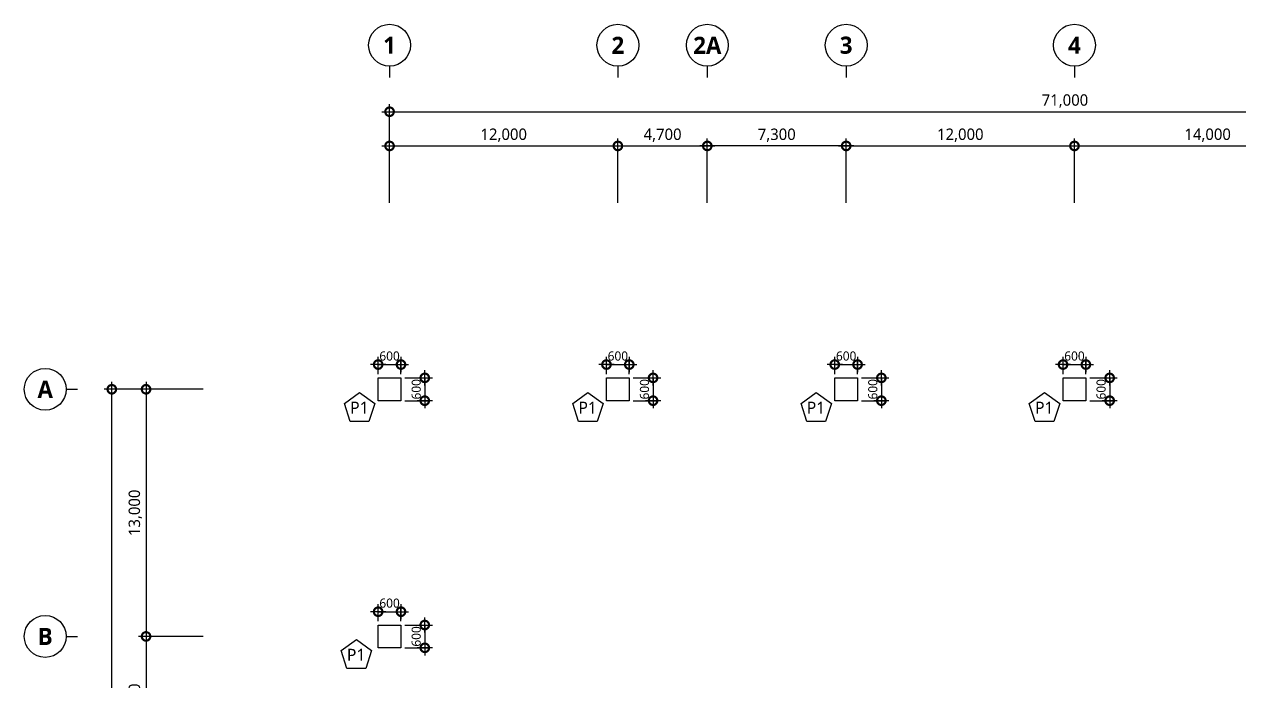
# Model space of a CAD drawing. Header units: millimetres. Extents: x 9929 to 330537, y 4940 to 105100.
# Drawn here: x 22300 to 86133, y 70569 to 105100 of the extents above; entities that cross this region are included whole.
import ezdxf
from ezdxf.enums import TextEntityAlignment as Align

# ---------------------------------------------------------------- set-up
doc = ezdxf.new("R2010")
doc.units = ezdxf.units.MM
doc.header["$LTSCALE"] = 150
doc.layers.get('DEFPOINTS').update_dxf_attribs({"color": 137})
for name, color, linetype in [('DIM', 7, 'Continuous'), ('DIM1', 7, 'Continuous'), ('S-COL', 2, 'Continuous'), ('SYM-BUB', 3, 'Continuous'), ('Z-COLUMN', 3, 'Continuous')]:
    doc.layers.add(name, color=color, linetype=linetype)
doc.styles.add('맑은고딕', font='malgun.ttf')
doc.styles.add('맑은고딕B', font='malgunbd.ttf')
doc.styles.add('스타일1', font='malgun.ttf')
doc.styles.add('스타일2', font='malgunbd.ttf')
doc.dimstyles.new('CJA', dxfattribs={"dimscale": 200, "dimtxt": 3, "dimasz": 1, "dimexe": 2, "dimexo": 3, "dimgap": 1, "dimtad": 1, "dimdec": 0, "dimzin": 1, "dimdsep": 46, "dimlunit": 6, "dimtxsty": '스타일1', "dimblk": 'GAUN-DOT', "dimcen": -2, "dimdle": 2, "dimclrd": 256, "dimclre": 256, "dimclrt": 3, "dimadec": 0, "dimazin": 0, "dimtfac": 1, "dimtdec": 0, "dimtix": 1, "dimtmove": 2, "dimatfit": 3, "dimldrblk": 'DOTSMALL', "dimfxl": 1, "dimtolj": 1, "dimtzin": 1, "dimarcsym": 0})
doc.dimstyles.new('GAUN0.5', dxfattribs={"dimscale": 200, "dimtxt": 2.4, "dimasz": 1, "dimexe": 1, "dimexo": 1, "dimgap": 1, "dimtad": 1, "dimdec": 0, "dimlfac": 0.5, "dimzin": 1, "dimdsep": 46, "dimlunit": 6, "dimtxsty": '맑은고딕', "dimblk": 'GAUN-DOT', "dimcen": -2, "dimdle": 2, "dimclrd": 256, "dimclre": 256, "dimclrt": 4, "dimadec": 0, "dimazin": 0, "dimtfac": 1, "dimtdec": 0, "dimtix": 1, "dimtmove": 2, "dimatfit": 3, "dimldrblk": 'DOTSMALL', "dimfxl": 1, "dimtolj": 1, "dimtzin": 1, "dimarcsym": 0})

# ---------------------------------------------------------------- blocks, each defined once
blk = doc.blocks.new('GAUN-DOT')
at = {"linetype": 'ByBlock'}
for p, q in [((2, 0), (-2, 0)), ((0, -2), (0, 2))]:
    blk.add_line(p, q, dxfattribs=at)
at = {"const_width": 2.25}
blk.add_lwpolyline([(0, 0.28125, 1), (0, -0.28125, 1)], format="xyb", close=True, dxfattribs=at)
blk = doc.blocks.new('*D302')
at = {"layer": 'DEFPOINTS', "color": 0, "transparency": 16777216}
for p in [(42100, 87200), (40900, 86500), (42100, 86500)]:
    blk.add_point(p, dxfattribs=at)
at = {"layer": 'DIM1', "lineweight": -2, "transparency": 16777216}
for p, q in [((40700, 87200), (40500, 87200)), ((40900, 86700), (40900, 87400)), ((40900, 87200), (42100, 87200)), ((42100, 86700), (42100, 87400)), ((42300, 87200), (42500, 87200))]:
    blk.add_line(p, q, dxfattribs=at)
at = {"layer": 'DIM1', "lineweight": -2, "transparency": 16777216, "xscale": 200, "yscale": 200, "zscale": 200}
blk.add_blockref('GAUN-DOT', (40900, 87200), dxfattribs=at)
at = {"layer": 'DIM1', "lineweight": -2, "transparency": 16777216, "xscale": 200, "yscale": 200, "zscale": 200, "rotation": 180}
blk.add_blockref('GAUN-DOT', (42100, 87200), dxfattribs=at)
at = {"layer": 'DIM1', "color": 4, "transparency": 16777216, "insert": (41500, 87648), "char_height": 480, "attachment_point": 5, "style": '맑은고딕'}
blk.add_mtext('\\A1;600', dxfattribs=at)
blk = doc.blocks.new('_DotSmall')
at = {"color": 0, "linetype": 'ByBlock', "const_width": 0.5}
blk.add_lwpolyline([(-0.0625, 0, 1), (0.0625, 0, 1)], format="xyb", close=True, dxfattribs=at)
blk = doc.blocks.new('*D303')
at = {"layer": 'DEFPOINTS', "color": 0, "transparency": 16777216}
for p in [(42100, 86500), (42100, 85300), (43350, 85300)]:
    blk.add_point(p, dxfattribs=at)
at = {"layer": 'DIM1', "lineweight": -2, "transparency": 16777216}
for p, q in [((43350, 86700), (43350, 86900)), ((42300, 86500), (43550, 86500)), ((43350, 86500), (43350, 85300)), ((42300, 85300), (43550, 85300)), ((43350, 85100), (43350, 84900))]:
    blk.add_line(p, q, dxfattribs=at)
at = {"layer": 'DIM1', "lineweight": -2, "transparency": 16777216, "xscale": 200, "yscale": 200, "zscale": 200}
for p, rotation in [((43350, 86500), 270), ((43350, 85300), 90)]:
    blk.add_blockref('GAUN-DOT', p, dxfattribs=dict(at, rotation=rotation))
at = {"layer": 'DIM1', "color": 4, "transparency": 16777216, "insert": (42902, 85900), "char_height": 480, "attachment_point": 5, "rotation": 90, "style": '맑은고딕'}
blk.add_mtext('\\A1;600', dxfattribs=at)
blk = doc.blocks.new('PD-H')
at = {"layer": 'S-COL'}
for points in [[(-600, 600), (600, 600), (600, -600), (-600, -600)], [(11400, 600), (12600, 600), (12600, -600), (11400, -600)], [(23400, 600), (24600, 600), (24600, -600), (23400, -600)], [(35400, 600), (36600, 600), (36600, -600), (35400, -600)], [(-600, -12400), (600, -12400), (600, -13600), (-600, -13600)]]:
    blk.add_lwpolyline(points, close=True, dxfattribs=at)
blk = doc.blocks.new('*D304')
at = {"layer": 'DEFPOINTS', "color": 0, "transparency": 16777216}
for p in [(54100, 87200), (52900, 86500), (54100, 86500)]:
    blk.add_point(p, dxfattribs=at)
at = {"layer": 'DIM1', "lineweight": -2, "transparency": 16777216}
for p, q in [((52700, 87200), (52500, 87200)), ((52900, 86700), (52900, 87400)), ((52900, 87200), (54100, 87200)), ((54100, 86700), (54100, 87400)), ((54300, 87200), (54500, 87200))]:
    blk.add_line(p, q, dxfattribs=at)
at = {"layer": 'DIM1', "lineweight": -2, "transparency": 16777216, "xscale": 200, "yscale": 200, "zscale": 200}
blk.add_blockref('GAUN-DOT', (52900, 87200), dxfattribs=at)
at = {"layer": 'DIM1', "lineweight": -2, "transparency": 16777216, "xscale": 200, "yscale": 200, "zscale": 200, "rotation": 180}
blk.add_blockref('GAUN-DOT', (54100, 87200), dxfattribs=at)
at = {"layer": 'DIM1', "color": 4, "transparency": 16777216, "insert": (53500, 87648), "char_height": 480, "attachment_point": 5, "style": '맑은고딕'}
blk.add_mtext('\\A1;600', dxfattribs=at)
blk = doc.blocks.new('*D305')
at = {"layer": 'DEFPOINTS', "color": 0, "transparency": 16777216}
for p in [(54100, 86500), (54100, 85300), (55350, 85300)]:
    blk.add_point(p, dxfattribs=at)
at = {"layer": 'DIM1', "lineweight": -2, "transparency": 16777216}
for p, q in [((55350, 86700), (55350, 86900)), ((54300, 86500), (55550, 86500)), ((55350, 86500), (55350, 85300)), ((54300, 85300), (55550, 85300)), ((55350, 85100), (55350, 84900))]:
    blk.add_line(p, q, dxfattribs=at)
at = {"layer": 'DIM1', "lineweight": -2, "transparency": 16777216, "xscale": 200, "yscale": 200, "zscale": 200}
for p, rotation in [((55350, 86500), 270), ((55350, 85300), 90)]:
    blk.add_blockref('GAUN-DOT', p, dxfattribs=dict(at, rotation=rotation))
at = {"layer": 'DIM1', "color": 4, "transparency": 16777216, "insert": (54902, 85900), "char_height": 480, "attachment_point": 5, "rotation": 90, "style": '맑은고딕'}
blk.add_mtext('\\A1;600', dxfattribs=at)
blk = doc.blocks.new('*D306')
at = {"layer": 'DEFPOINTS', "color": 0, "transparency": 16777216}
for p in [(66100, 87200), (64900, 86500), (66100, 86500)]:
    blk.add_point(p, dxfattribs=at)
at = {"layer": 'DIM1', "lineweight": -2, "transparency": 16777216}
for p, q in [((64700, 87200), (64500, 87200)), ((64900, 86700), (64900, 87400)), ((64900, 87200), (66100, 87200)), ((66100, 86700), (66100, 87400)), ((66300, 87200), (66500, 87200))]:
    blk.add_line(p, q, dxfattribs=at)
at = {"layer": 'DIM1', "lineweight": -2, "transparency": 16777216, "xscale": 200, "yscale": 200, "zscale": 200}
blk.add_blockref('GAUN-DOT', (64900, 87200), dxfattribs=at)
at = {"layer": 'DIM1', "lineweight": -2, "transparency": 16777216, "xscale": 200, "yscale": 200, "zscale": 200, "rotation": 180}
blk.add_blockref('GAUN-DOT', (66100, 87200), dxfattribs=at)
at = {"layer": 'DIM1', "color": 4, "transparency": 16777216, "insert": (65500, 87648), "char_height": 480, "attachment_point": 5, "style": '맑은고딕'}
blk.add_mtext('\\A1;600', dxfattribs=at)
blk = doc.blocks.new('*D307')
at = {"layer": 'DEFPOINTS', "color": 0, "transparency": 16777216}
for p in [(66100, 86500), (66100, 85300), (67350, 85300)]:
    blk.add_point(p, dxfattribs=at)
at = {"layer": 'DIM1', "lineweight": -2, "transparency": 16777216}
for p, q in [((67350, 86700), (67350, 86900)), ((66300, 86500), (67550, 86500)), ((67350, 86500), (67350, 85300)), ((66300, 85300), (67550, 85300)), ((67350, 85100), (67350, 84900))]:
    blk.add_line(p, q, dxfattribs=at)
at = {"layer": 'DIM1', "lineweight": -2, "transparency": 16777216, "xscale": 200, "yscale": 200, "zscale": 200}
for p, rotation in [((67350, 86500), 270), ((67350, 85300), 90)]:
    blk.add_blockref('GAUN-DOT', p, dxfattribs=dict(at, rotation=rotation))
at = {"layer": 'DIM1', "color": 4, "transparency": 16777216, "insert": (66902, 85900), "char_height": 480, "attachment_point": 5, "rotation": 90, "style": '맑은고딕'}
blk.add_mtext('\\A1;600', dxfattribs=at)
blk = doc.blocks.new('*D308')
at = {"layer": 'DEFPOINTS', "color": 0, "transparency": 16777216}
for p in [(78100, 87200), (76900, 86500), (78100, 86500)]:
    blk.add_point(p, dxfattribs=at)
at = {"layer": 'DIM1', "lineweight": -2, "transparency": 16777216}
for p, q in [((76700, 87200), (76500, 87200)), ((76900, 86700), (76900, 87400)), ((76900, 87200), (78100, 87200)), ((78100, 86700), (78100, 87400)), ((78300, 87200), (78500, 87200))]:
    blk.add_line(p, q, dxfattribs=at)
at = {"layer": 'DIM1', "lineweight": -2, "transparency": 16777216, "xscale": 200, "yscale": 200, "zscale": 200}
blk.add_blockref('GAUN-DOT', (76900, 87200), dxfattribs=at)
at = {"layer": 'DIM1', "lineweight": -2, "transparency": 16777216, "xscale": 200, "yscale": 200, "zscale": 200, "rotation": 180}
blk.add_blockref('GAUN-DOT', (78100, 87200), dxfattribs=at)
at = {"layer": 'DIM1', "color": 4, "transparency": 16777216, "insert": (77500, 87648), "char_height": 480, "attachment_point": 5, "style": '맑은고딕'}
blk.add_mtext('\\A1;600', dxfattribs=at)
blk = doc.blocks.new('*D309')
at = {"layer": 'DEFPOINTS', "color": 0, "transparency": 16777216}
for p in [(78100, 86500), (78100, 85300), (79350, 85300)]:
    blk.add_point(p, dxfattribs=at)
at = {"layer": 'DIM1', "lineweight": -2, "transparency": 16777216}
for p, q in [((79350, 86700), (79350, 86900)), ((78300, 86500), (79550, 86500)), ((79350, 86500), (79350, 85300)), ((78300, 85300), (79550, 85300)), ((79350, 85100), (79350, 84900))]:
    blk.add_line(p, q, dxfattribs=at)
at = {"layer": 'DIM1', "lineweight": -2, "transparency": 16777216, "xscale": 200, "yscale": 200, "zscale": 200}
for p, rotation in [((79350, 86500), 270), ((79350, 85300), 90)]:
    blk.add_blockref('GAUN-DOT', p, dxfattribs=dict(at, rotation=rotation))
at = {"layer": 'DIM1', "color": 4, "transparency": 16777216, "insert": (78902, 85900), "char_height": 480, "attachment_point": 5, "rotation": 90, "style": '맑은고딕'}
blk.add_mtext('\\A1;600', dxfattribs=at)
blk = doc.blocks.new('*D358')
at = {"layer": 'DEFPOINTS', "color": 0, "transparency": 16777216}
for p in [(42100, 74200), (40900, 73500), (42100, 73500)]:
    blk.add_point(p, dxfattribs=at)
at = {"layer": 'DIM1', "lineweight": -2, "transparency": 16777216}
for p, q in [((40700, 74200), (40500, 74200)), ((40900, 73700), (40900, 74400)), ((40900, 74200), (42100, 74200)), ((42100, 73700), (42100, 74400)), ((42300, 74200), (42500, 74200))]:
    blk.add_line(p, q, dxfattribs=at)
at = {"layer": 'DIM1', "lineweight": -2, "transparency": 16777216, "xscale": 200, "yscale": 200, "zscale": 200}
blk.add_blockref('GAUN-DOT', (40900, 74200), dxfattribs=at)
at = {"layer": 'DIM1', "lineweight": -2, "transparency": 16777216, "xscale": 200, "yscale": 200, "zscale": 200, "rotation": 180}
blk.add_blockref('GAUN-DOT', (42100, 74200), dxfattribs=at)
at = {"layer": 'DIM1', "color": 4, "transparency": 16777216, "insert": (41500, 74648), "char_height": 480, "attachment_point": 5, "style": '맑은고딕'}
blk.add_mtext('\\A1;600', dxfattribs=at)
blk = doc.blocks.new('*D359')
at = {"layer": 'DEFPOINTS', "color": 0, "transparency": 16777216}
for p in [(42100, 73500), (42100, 72300), (43350, 72300)]:
    blk.add_point(p, dxfattribs=at)
at = {"layer": 'DIM1', "lineweight": -2, "transparency": 16777216}
for p, q in [((42300, 73500), (43550, 73500)), ((43350, 73700), (43350, 73900)), ((43350, 73500), (43350, 72300)), ((42300, 72300), (43550, 72300)), ((43350, 72100), (43350, 71900))]:
    blk.add_line(p, q, dxfattribs=at)
at = {"layer": 'DIM1', "lineweight": -2, "transparency": 16777216, "xscale": 200, "yscale": 200, "zscale": 200}
for p, rotation in [((43350, 73500), 270), ((43350, 72300), 90)]:
    blk.add_blockref('GAUN-DOT', p, dxfattribs=dict(at, rotation=rotation))
at = {"layer": 'DIM1', "color": 4, "transparency": 16777216, "insert": (42902, 72900), "char_height": 480, "attachment_point": 5, "rotation": 90, "style": '맑은고딕'}
blk.add_mtext('\\A1;600', dxfattribs=at)
blk = doc.blocks.new('*D369')
at = {"layer": 'DEFPOINTS', "color": 0, "transparency": 16777216}
for p in [(26900, 85900), (32300, 85900), (32300, 42900)]:
    blk.add_point(p, dxfattribs=at)
at = {"layer": 'DIM', "color": 7, "lineweight": -2, "transparency": 16777216}
for p, q in [((26900, 42500), (26900, 86300)), ((31700, 85900), (26500, 85900)), ((31700, 42900), (26500, 42900))]:
    blk.add_line(p, q, dxfattribs=at)
at = {"layer": 'DIM', "color": 7, "lineweight": -2, "transparency": 16777216, "xscale": 900, "yscale": 900, "zscale": 900}
for p, rotation in [((26900, 85900), 90), ((26900, 42900), 270)]:
    blk.add_blockref('_DotSmall', p, dxfattribs=dict(at, rotation=rotation))
at = {"layer": 'DIM', "color": 3, "transparency": 16777216, "insert": (26340, 64400), "char_height": 600, "attachment_point": 5, "rotation": 90, "style": '스타일1'}
blk.add_mtext('\\A1;43,000', dxfattribs=at)
blk = doc.blocks.new('*D370')
at = {"layer": 'DEFPOINTS', "color": 0, "transparency": 16777216}
for p in [(32300, 85900), (28700, 72900), (32300, 72900)]:
    blk.add_point(p, dxfattribs=at)
at = {"layer": 'DIM', "color": 7, "lineweight": -2, "transparency": 16777216}
for p, q in [((28700, 86300), (28700, 72500)), ((31700, 85900), (28300, 85900)), ((31700, 72900), (28300, 72900))]:
    blk.add_line(p, q, dxfattribs=at)
at = {"layer": 'DIM', "color": 7, "lineweight": -2, "transparency": 16777216, "xscale": 900, "yscale": 900, "zscale": 900}
for p, rotation in [((28700, 85900), 90), ((28700, 72900), 270)]:
    blk.add_blockref('_DotSmall', p, dxfattribs=dict(at, rotation=rotation))
at = {"layer": 'DIM', "color": 3, "transparency": 16777216, "insert": (28138, 79400), "char_height": 600, "attachment_point": 5, "rotation": 90, "style": '스타일1'}
blk.add_mtext('\\A1;13,000', dxfattribs=at)
blk = doc.blocks.new('*D372')
at = {"layer": 'DEFPOINTS', "color": 0, "transparency": 16777216}
for p in [(112500, 100500), (41500, 95100), (112500, 95100)]:
    blk.add_point(p, dxfattribs=at)
at = {"layer": 'DIM', "color": 7, "lineweight": -2, "transparency": 16777216}
for p, q in [((41500, 95700), (41500, 100900)), ((112500, 95700), (112500, 100900)), ((41100, 100500), (112900, 100500))]:
    blk.add_line(p, q, dxfattribs=at)
at = {"layer": 'DIM', "color": 7, "lineweight": -2, "transparency": 16777216, "xscale": 900, "yscale": 900, "zscale": 900, "rotation": 180}
blk.add_blockref('_DotSmall', (41500, 100500), dxfattribs=at)
at = {"layer": 'DIM', "color": 7, "lineweight": -2, "transparency": 16777216, "xscale": 900, "yscale": 900, "zscale": 900}
blk.add_blockref('_DotSmall', (112500, 100500), dxfattribs=at)
at = {"layer": 'DIM', "color": 3, "transparency": 16777216, "insert": (77000, 101062), "char_height": 600, "attachment_point": 5, "style": '스타일1'}
blk.add_mtext('\\A1;71,000', dxfattribs=at)
blk = doc.blocks.new('*D374')
at = {"layer": 'DEFPOINTS', "color": 0, "transparency": 16777216}
for p in [(91500, 98700), (77500, 95100), (91500, 95100)]:
    blk.add_point(p, dxfattribs=at)
at = {"layer": 'DIM', "color": 7, "lineweight": -2, "transparency": 16777216}
for p, q in [((77500, 95700), (77500, 99100)), ((91500, 95700), (91500, 99100)), ((77100, 98700), (91900, 98700))]:
    blk.add_line(p, q, dxfattribs=at)
at = {"layer": 'DIM', "color": 7, "lineweight": -2, "transparency": 16777216, "xscale": 900, "yscale": 900, "zscale": 900, "rotation": 180}
blk.add_blockref('_DotSmall', (77500, 98700), dxfattribs=at)
at = {"layer": 'DIM', "color": 7, "lineweight": -2, "transparency": 16777216, "xscale": 900, "yscale": 900, "zscale": 900}
blk.add_blockref('_DotSmall', (91500, 98700), dxfattribs=at)
at = {"layer": 'DIM', "color": 3, "transparency": 16777216, "insert": (84500, 99262), "char_height": 600, "attachment_point": 5, "style": '스타일1'}
blk.add_mtext('\\A1;14,000', dxfattribs=at)
blk = doc.blocks.new('*D375')
at = {"layer": 'DEFPOINTS', "color": 0, "transparency": 16777216}
for p in [(77500, 98700), (65500, 95100), (77500, 95100)]:
    blk.add_point(p, dxfattribs=at)
at = {"layer": 'DIM', "color": 7, "lineweight": -2, "transparency": 16777216}
for p, q in [((65500, 95700), (65500, 99100)), ((77500, 95700), (77500, 99100)), ((65100, 98700), (77900, 98700))]:
    blk.add_line(p, q, dxfattribs=at)
at = {"layer": 'DIM', "color": 7, "lineweight": -2, "transparency": 16777216, "xscale": 900, "yscale": 900, "zscale": 900, "rotation": 180}
blk.add_blockref('_DotSmall', (65500, 98700), dxfattribs=at)
at = {"layer": 'DIM', "color": 7, "lineweight": -2, "transparency": 16777216, "xscale": 900, "yscale": 900, "zscale": 900}
blk.add_blockref('_DotSmall', (77500, 98700), dxfattribs=at)
at = {"layer": 'DIM', "color": 3, "transparency": 16777216, "insert": (71500, 99262), "char_height": 600, "attachment_point": 5, "style": '스타일1'}
blk.add_mtext('\\A1;12,000', dxfattribs=at)
blk = doc.blocks.new('*D376')
at = {"layer": 'DEFPOINTS', "color": 0, "transparency": 16777216}
for p in [(53500, 98700), (41500, 95100), (53500, 95100)]:
    blk.add_point(p, dxfattribs=at)
at = {"layer": 'DIM', "color": 7, "lineweight": -2, "transparency": 16777216}
for p, q in [((41500, 95700), (41500, 99100)), ((53500, 95700), (53500, 99100)), ((41100, 98700), (53900, 98700))]:
    blk.add_line(p, q, dxfattribs=at)
at = {"layer": 'DIM', "color": 7, "lineweight": -2, "transparency": 16777216, "xscale": 900, "yscale": 900, "zscale": 900, "rotation": 180}
blk.add_blockref('_DotSmall', (41500, 98700), dxfattribs=at)
at = {"layer": 'DIM', "color": 7, "lineweight": -2, "transparency": 16777216, "xscale": 900, "yscale": 900, "zscale": 900}
blk.add_blockref('_DotSmall', (53500, 98700), dxfattribs=at)
at = {"layer": 'DIM', "color": 3, "transparency": 16777216, "insert": (47500, 99262), "char_height": 600, "attachment_point": 5, "style": '스타일1'}
blk.add_mtext('\\A1;12,000', dxfattribs=at)
blk = doc.blocks.new('NEW_BUB')
at = {"layer": 'SYM-BUB', "color": 6}
blk.add_line((0, 3), (0, 0), dxfattribs=at)
blk.add_circle((0, 8.5), 5.5, dxfattribs=at)
at = {"layer": 'SYM-BUB', "color": 3, "style": '스타일2'}
blk.add_attdef('X', text='', height=4.5, dxfattribs=at).set_placement((0, 8.5), align=Align.MIDDLE)
blk = doc.blocks.new('*D263')
at = {"layer": 'DEFPOINTS', "color": 0, "transparency": 16777216}
for p in [(91500, 98700), (77500, 95100), (91500, 95100)]:
    blk.add_point(p, dxfattribs=at)
at = {"layer": 'DIM', "color": 7, "lineweight": -2, "transparency": 16777216}
for p, q in [((77500, 95700), (77500, 99100)), ((91500, 95700), (91500, 99100)), ((77100, 98700), (91900, 98700))]:
    blk.add_line(p, q, dxfattribs=at)
at = {"layer": 'DIM', "color": 7, "lineweight": -2, "transparency": 16777216, "xscale": 900, "yscale": 900, "zscale": 900, "rotation": 180}
blk.add_blockref('_DotSmall', (77500, 98700), dxfattribs=at)
at = {"layer": 'DIM', "color": 7, "lineweight": -2, "transparency": 16777216, "xscale": 900, "yscale": 900, "zscale": 900}
blk.add_blockref('_DotSmall', (91500, 98700), dxfattribs=at)
at = {"layer": 'DIM', "color": 3, "transparency": 16777216, "insert": (84500, 99262), "char_height": 600, "attachment_point": 5, "style": '스타일1'}
blk.add_mtext('\\A1;14,000', dxfattribs=at)
blk = doc.blocks.new('*D264')
at = {"layer": 'DEFPOINTS', "color": 0, "transparency": 16777216}
for p in [(77500, 98700), (65500, 95100), (77500, 95100)]:
    blk.add_point(p, dxfattribs=at)
at = {"layer": 'DIM', "color": 7, "lineweight": -2, "transparency": 16777216}
for p, q in [((65500, 95700), (65500, 99100)), ((77500, 95700), (77500, 99100)), ((65100, 98700), (77900, 98700))]:
    blk.add_line(p, q, dxfattribs=at)
at = {"layer": 'DIM', "color": 7, "lineweight": -2, "transparency": 16777216, "xscale": 900, "yscale": 900, "zscale": 900, "rotation": 180}
blk.add_blockref('_DotSmall', (65500, 98700), dxfattribs=at)
at = {"layer": 'DIM', "color": 7, "lineweight": -2, "transparency": 16777216, "xscale": 900, "yscale": 900, "zscale": 900}
blk.add_blockref('_DotSmall', (77500, 98700), dxfattribs=at)
at = {"layer": 'DIM', "color": 3, "transparency": 16777216, "insert": (71500, 99262), "char_height": 600, "attachment_point": 5, "style": '스타일1'}
blk.add_mtext('\\A1;12,000', dxfattribs=at)
blk = doc.blocks.new('*D265')
at = {"layer": 'DEFPOINTS', "color": 0, "transparency": 16777216}
for p in [(58200, 98700), (53500, 95100), (58200, 95100)]:
    blk.add_point(p, dxfattribs=at)
at = {"layer": 'DIM', "color": 7, "lineweight": -2, "transparency": 16777216}
for p, q in [((53500, 95700), (53500, 99100)), ((58200, 95700), (58200, 99100)), ((53100, 98700), (58600, 98700))]:
    blk.add_line(p, q, dxfattribs=at)
at = {"layer": 'DIM', "color": 7, "lineweight": -2, "transparency": 16777216, "xscale": 900, "yscale": 900, "zscale": 900, "rotation": 180}
blk.add_blockref('_DotSmall', (53500, 98700), dxfattribs=at)
at = {"layer": 'DIM', "color": 7, "lineweight": -2, "transparency": 16777216, "xscale": 900, "yscale": 900, "zscale": 900}
blk.add_blockref('_DotSmall', (58200, 98700), dxfattribs=at)
at = {"layer": 'DIM', "color": 3, "transparency": 16777216, "insert": (55850, 99260), "char_height": 600, "attachment_point": 5, "style": '스타일1'}
blk.add_mtext('\\A1;4,700', dxfattribs=at)
blk = doc.blocks.new('*D267')
at = {"layer": 'DEFPOINTS', "color": 0, "transparency": 16777216}
for p in [(32300, 72900), (28700, 65950), (32300, 65950)]:
    blk.add_point(p, dxfattribs=at)
at = {"layer": 'DIM', "color": 7, "lineweight": -2, "transparency": 16777216}
for p, q in [((31700, 72900), (28300, 72900)), ((28700, 73300), (28700, 65550)), ((31700, 65950), (28300, 65950))]:
    blk.add_line(p, q, dxfattribs=at)
at = {"layer": 'DIM', "color": 7, "lineweight": -2, "transparency": 16777216, "xscale": 900, "yscale": 900, "zscale": 900}
for p, rotation in [((28700, 72900), 90), ((28700, 65950), 270)]:
    blk.add_blockref('_DotSmall', p, dxfattribs=dict(at, rotation=rotation))
at = {"layer": 'DIM', "color": 3, "transparency": 16777216, "insert": (28140, 69425), "char_height": 600, "attachment_point": 5, "rotation": 90, "style": '스타일1'}
blk.add_mtext('\\A1;6,950', dxfattribs=at)
blk = doc.blocks.new('*D268')
at = {"layer": 'DEFPOINTS', "color": 0, "transparency": 16777216}
for p in [(58200, 98700), (58200, 95100), (65500, 95100)]:
    blk.add_point(p, dxfattribs=at)
at = {"layer": 'DIM', "color": 7, "lineweight": -2, "transparency": 16777216}
for p, q in [((58200, 95700), (58200, 99100)), ((65500, 95700), (65500, 99100)), ((65900, 98700), (57800, 98700))]:
    blk.add_line(p, q, dxfattribs=at)
at = {"layer": 'DIM', "color": 7, "lineweight": -2, "transparency": 16777216, "xscale": 900, "yscale": 900, "zscale": 900, "rotation": 180}
blk.add_blockref('_DotSmall', (58200, 98700), dxfattribs=at)
at = {"layer": 'DIM', "color": 7, "lineweight": -2, "transparency": 16777216, "xscale": 900, "yscale": 900, "zscale": 900}
blk.add_blockref('_DotSmall', (65500, 98700), dxfattribs=at)
at = {"layer": 'DIM', "color": 3, "transparency": 16777216, "insert": (61850, 99260), "char_height": 600, "attachment_point": 5, "style": '스타일1'}
blk.add_mtext('\\A1;7,300', dxfattribs=at)

msp = doc.modelspace()

# ---------------------------------------------------------------- linework, layer by layer
at = {"layer": 'Z-COLUMN', "color": 6, "elevation": 1998360}
for points in [[(39924.7, 85731.1), (40723.2, 85151), (40418.2, 84212.3), (39431.2, 84212.3), (39126.2, 85151)], [(51924.7, 85731.1), (52723.2, 85151), (52418.2, 84212.3), (51431.2, 84212.3), (51126.2, 85151)], [(63924.7, 85731.1), (64723.2, 85151), (64418.2, 84212.3), (63431.2, 84212.3), (63126.2, 85151)], [(75924.7, 85731.1), (76723.2, 85151), (76418.2, 84212.3), (75431.2, 84212.3), (75126.2, 85151)], [(39754.7, 72731.1), (40553.2, 72151), (40248.2, 71212.3), (39261.2, 71212.3), (38956.2, 72151)]]:
    msp.add_lwpolyline(points, close=True, dxfattribs=at)

# ---------------------------------------------------------------- block references
at = {"layer": 'DIM1'}
msp.add_blockref('PD-H', (41500, 85900), dxfattribs=at)
at = {"layer": 'SYM-BUB'}
ref = msp.add_blockref('NEW_BUB', (41500, 102300), dxfattribs=dict(at, xscale=200.0000000000001, yscale=200.0000000000001, zscale=200.0000000000001))
ref.add_attrib('X', '1', dxfattribs={"color": 3, "height": 900, "style": '맑은고딕B'}).set_placement((41500, 104000), align=Align.MIDDLE)
ref = msp.add_blockref('NEW_BUB', (53500, 102300), dxfattribs=dict(at, xscale=200.0000000000001, yscale=200.0000000000001, zscale=200.0000000000001))
ref.add_attrib('X', '2', dxfattribs={"color": 3, "height": 900, "style": '맑은고딕B'}).set_placement((53500, 104000), align=Align.MIDDLE)
ref = msp.add_blockref('NEW_BUB', (58200, 102300), dxfattribs=dict(at, xscale=200.0000000000001, yscale=200.0000000000001, zscale=200.0000000000001))
ref.add_attrib('X', '2A', dxfattribs={"color": 3, "height": 900, "style": '맑은고딕B'}).set_placement((58200, 104000), align=Align.MIDDLE)
ref = msp.add_blockref('NEW_BUB', (65500, 102300), dxfattribs=dict(at, xscale=200.0000000000001, yscale=200.0000000000001, zscale=200.0000000000001))
ref.add_attrib('X', '3', dxfattribs={"color": 3, "height": 900, "style": '맑은고딕B'}).set_placement((65500, 104000), align=Align.MIDDLE)
ref = msp.add_blockref('NEW_BUB', (77500, 102300), dxfattribs=dict(at, xscale=200.0000000000001, yscale=200.0000000000001, zscale=200.0000000000001))
ref.add_attrib('X', '4', dxfattribs={"color": 3, "height": 900, "style": '맑은고딕B'}).set_placement((77500, 104000), align=Align.MIDDLE)
ref = msp.add_blockref('NEW_BUB', (25100, 85900), dxfattribs=dict(at, xscale=200.0000000000001, yscale=200.0000000000001, zscale=200.0000000000001, rotation=90))
ref.add_attrib('X', 'A', dxfattribs={"color": 3, "height": 900, "style": '맑은고딕B'}).set_placement((23400, 85900), align=Align.MIDDLE)
ref = msp.add_blockref('NEW_BUB', (25100, 72900), dxfattribs=dict(at, xscale=200.0000000000001, yscale=200.0000000000001, zscale=200.0000000000001, rotation=90))
ref.add_attrib('X', 'B', dxfattribs={"color": 3, "height": 900, "style": '맑은고딕B'}).set_placement((23400, 72900), align=Align.MIDDLE)

# ---------------------------------------------------------------- texts
at = {"layer": 'Z-COLUMN', "style": '스타일1'}
for p in [(39914, 84932.9, 0), (51914, 84932.9, 0), (63914, 84932.9, 0), (75914, 84932.9, 0), (39744, 71932.9, 0)]:
    msp.add_text('P1', height=630, dxfattribs=at).set_placement(p, align=Align.MIDDLE_CENTER)

# ---------------------------------------------------------------- dimensions: what is measured, and where the dimension line sits
at = {"layer": 'DIM'}
dim = msp.add_linear_dim(base=(112500, 100500), p1=(41500, 95100), p2=(112500, 95100), angle=180, dimstyle='CJA', override={"dimscale": 200, "dimtxt": 3, "dimasz": 4.5, "dimtxsty": '스타일1', "dimblk1": 'DotSmall', "dimblk2": 'DotSmall', "dimsah": 1, "dimdle": 2, "dimclrd": 7, "dimclre": 7}, dxfattribs=at)
dim.commit()
dim.dimension.update_dxf_attribs({"geometry": '*D372', "text_midpoint": (77000, 101062), "dimtype": 160})
for base, p1, p2, picture, middle in [((53500, 98700), (41500, 95100), (53500, 95100), '*D376', (47500, 99262)), ((58200, 98700), (53500, 95100), (58200, 95100), '*D265', (55850, 99260.3)), ((77500, 98700), (65500, 95100), (77500, 95100), '*D375', (71500, 99262)), ((77500, 98700), (65500, 95100), (77500, 95100), '*D264', (71500, 99262)), ((91500, 98700), (77500, 95100), (91500, 95100), '*D374', (84500, 99262)), ((91500, 98700), (77500, 95100), (91500, 95100), '*D263', (84500, 99262))]:
    dim = msp.add_linear_dim(base=base, p1=p1, p2=p2, dimstyle='CJA', override={"dimscale": 200, "dimtxt": 3, "dimasz": 4.5, "dimtxsty": '스타일1', "dimblk1": 'DotSmall', "dimblk2": 'DotSmall', "dimsah": 1, "dimdle": 2, "dimclrd": 7, "dimclre": 7}, dxfattribs=at)
    dim.commit()
    dim.dimension.update_dxf_attribs({"geometry": picture, "text_midpoint": middle})
for base, p1, p2, angle, override, picture, middle in [((58200, 98700), (65500, 95100), (58200, 95100), 180, {"dimscale": 200, "dimtxt": 3, "dimasz": 4.5, "dimtxsty": '스타일1', "dimblk1": 'DotSmall', "dimblk2": 'DotSmall', "dimsah": 1, "dimdle": 2, "dimclrd": 7, "dimclre": 7}, '*D268', (61850, 99260.3)), ((26900, 85900), (32300, 42900), (32300, 85900), 270, {"dimscale": 200, "dimtxt": 3, "dimasz": 4.5, "dimblk1": 'DotSmall', "dimblk2": 'DotSmall', "dimsah": 1, "dimdle": 2, "dimclrd": 7, "dimclre": 7}, '*D369', (26339.7, 64400)), ((28700, 72900), (32300, 85900), (32300, 72900), 90, {"dimscale": 200, "dimtxt": 3, "dimasz": 4.5, "dimblk1": 'DotSmall', "dimblk2": 'DotSmall', "dimsah": 1, "dimdle": 2, "dimclrd": 7, "dimclre": 7}, '*D370', (28138, 79400)), ((28700, 65950), (32300, 72900), (32300, 65950), 270, {"dimscale": 200, "dimtxt": 3, "dimasz": 4.5, "dimblk1": 'DotSmall', "dimblk2": 'DotSmall', "dimsah": 1, "dimdle": 2, "dimclrd": 7, "dimclre": 7}, '*D267', (28139.7, 69425))]:
    dim = msp.add_linear_dim(base=base, p1=p1, p2=p2, angle=angle, dimstyle='CJA', override=override, dxfattribs=at)
    dim.commit()
    dim.dimension.update_dxf_attribs({"geometry": picture, "text_midpoint": middle})
at = {"layer": 'DIM1'}
for base, p1, p2, picture, middle in [((42100, 87200), (40900, 86500), (42100, 86500), '*D302', (41500, 87648)), ((54100, 87200), (52900, 86500), (54100, 86500), '*D304', (53500, 87648)), ((66100, 87200), (64900, 86500), (66100, 86500), '*D306', (65500, 87648)), ((78100, 87200), (76900, 86500), (78100, 86500), '*D308', (77500, 87648)), ((42100, 74200), (40900, 73500), (42100, 73500), '*D358', (41500, 74648))]:
    dim = msp.add_linear_dim(base=base, p1=p1, p2=p2, dimstyle='GAUN0.5', dxfattribs=at)
    dim.commit()
    dim.dimension.update_dxf_attribs({"geometry": picture, "text_midpoint": middle})
for base, p1, p2, picture, middle in [((43350, 85300), (42100, 86500), (42100, 85300), '*D303', (42902, 85900)), ((55350, 85300), (54100, 86500), (54100, 85300), '*D305', (54902, 85900)), ((67350, 85300), (66100, 86500), (66100, 85300), '*D307', (66902, 85900)), ((79350, 85300), (78100, 86500), (78100, 85300), '*D309', (78902, 85900)), ((43350, 72300), (42100, 73500), (42100, 72300), '*D359', (42902, 72900))]:
    dim = msp.add_linear_dim(base=base, p1=p1, p2=p2, angle=90, dimstyle='GAUN0.5', dxfattribs=at)
    dim.commit()
    dim.dimension.update_dxf_attribs({"geometry": picture, "text_midpoint": middle})

doc.saveas('drawing.dxf')
